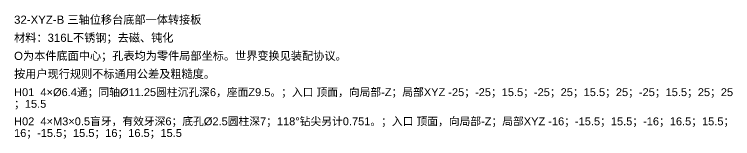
# Model space of a CAD drawing. Header units: millimetres. Extents: x 10 to 676, y 54 to 273.
# Drawn here: x 430.1 to 675.8, y 230.6 to 273.2 of the extents above; entities that cross this region are included whole.
import ezdxf

# ---------------------------------------------------------------- set-up
doc = ezdxf.new("R2010")
doc.units = ezdxf.units.MM
doc.layers.add('ANNOTATIONS', color=7, linetype='CONTINUOUS', lineweight=18)
doc.styles.add('CJK', font='Arial Unicode.ttf')

msp = doc.modelspace()

# ---------------------------------------------------------------- texts
at = {"layer": 'ANNOTATIONS', "style": 'CJK'}
for s, height, p in [('32-XYZ-B 三轴位移台底部一体转接板', 2.8, (430, 270)), ('材料：316L不锈钢；去磁、钝化', 2.8, (430, 263.8)), ('O为本件底面中心；孔表均为零件局部坐标。世界变换见装配协议。', 2.8, (430, 257.6)), ('按用户现行规则不标通用公差及粗糙度。', 2.8, (430, 251.4)), ('H01  4×Ø6.4通；同轴Ø11.25圆柱沉孔深6，座面Z9.5。；入口 顶面，向局部-Z；局部XYZ -25；-25；15.5；-25；25；15.5；25；-25；15.5；25；25', 2.7, (430, 245.2)), ('；15.5', 2.7, (430, 241.2)), ('H02  4×M3×0.5盲牙，有效牙深6；底孔Ø2.5圆柱深7；118°钻尖另计0.751。；入口 顶面，向局部-Z；局部XYZ -16；-15.5；15.5；-16；16.5；15.5；', 2.7, (430, 235.2)), ('16；-15.5；15.5；16；16.5；15.5', 2.7, (430, 231.2))]:
    msp.add_text(s, height=height, dxfattribs=at).set_placement(p)

doc.saveas('drawing.dxf')
